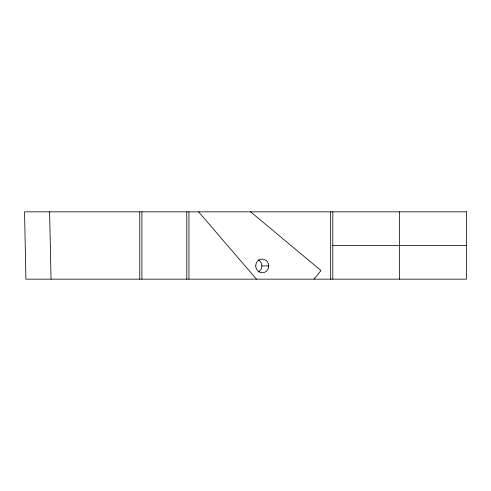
<?xml version="1.0" encoding="UTF-8"?>
<svg xmlns="http://www.w3.org/2000/svg" width="491" height="491" viewBox="0 0 491 491"><rect width="100%" height="100%" fill="white"/><g stroke="black" fill="none" stroke-linecap="round" stroke-linejoin="round"><path stroke-width="0.74" d="M314.001 279.158L321.01 270.541L250.606 211.842M332.812 245.5L466.45 245.5M258.229 259.837A6.843 6.653 90 0 1 261.826 265.913L268.792 265.913A6.849 6.512 78.2 0 0 262.157 259.076A6.849 6.512 78.2 0 0 255.756 265.913M198.597 211.842L256.449 279.158M49.609 211.842L51.033 279.158M399.631 211.842L399.631 279.158M332.812 211.842L332.812 279.158M330.664 211.842L330.664 279.158M188.943 211.842L188.943 279.158M186.795 211.842L186.795 279.158M141.911 211.842L141.911 279.158M139.763 211.842L139.763 279.158M261.826 265.913A6.843 6.653 -90 0 1 258.229 271.989M268.749 265.913A6.849 6.512 78.2 0 1 262.354 272.757A6.849 6.512 78.2 0 1 255.694 265.913M466.45 211.842L24.55 211.842L25.906 279.158L466.45 279.158L466.45 211.842"/></g></svg>
